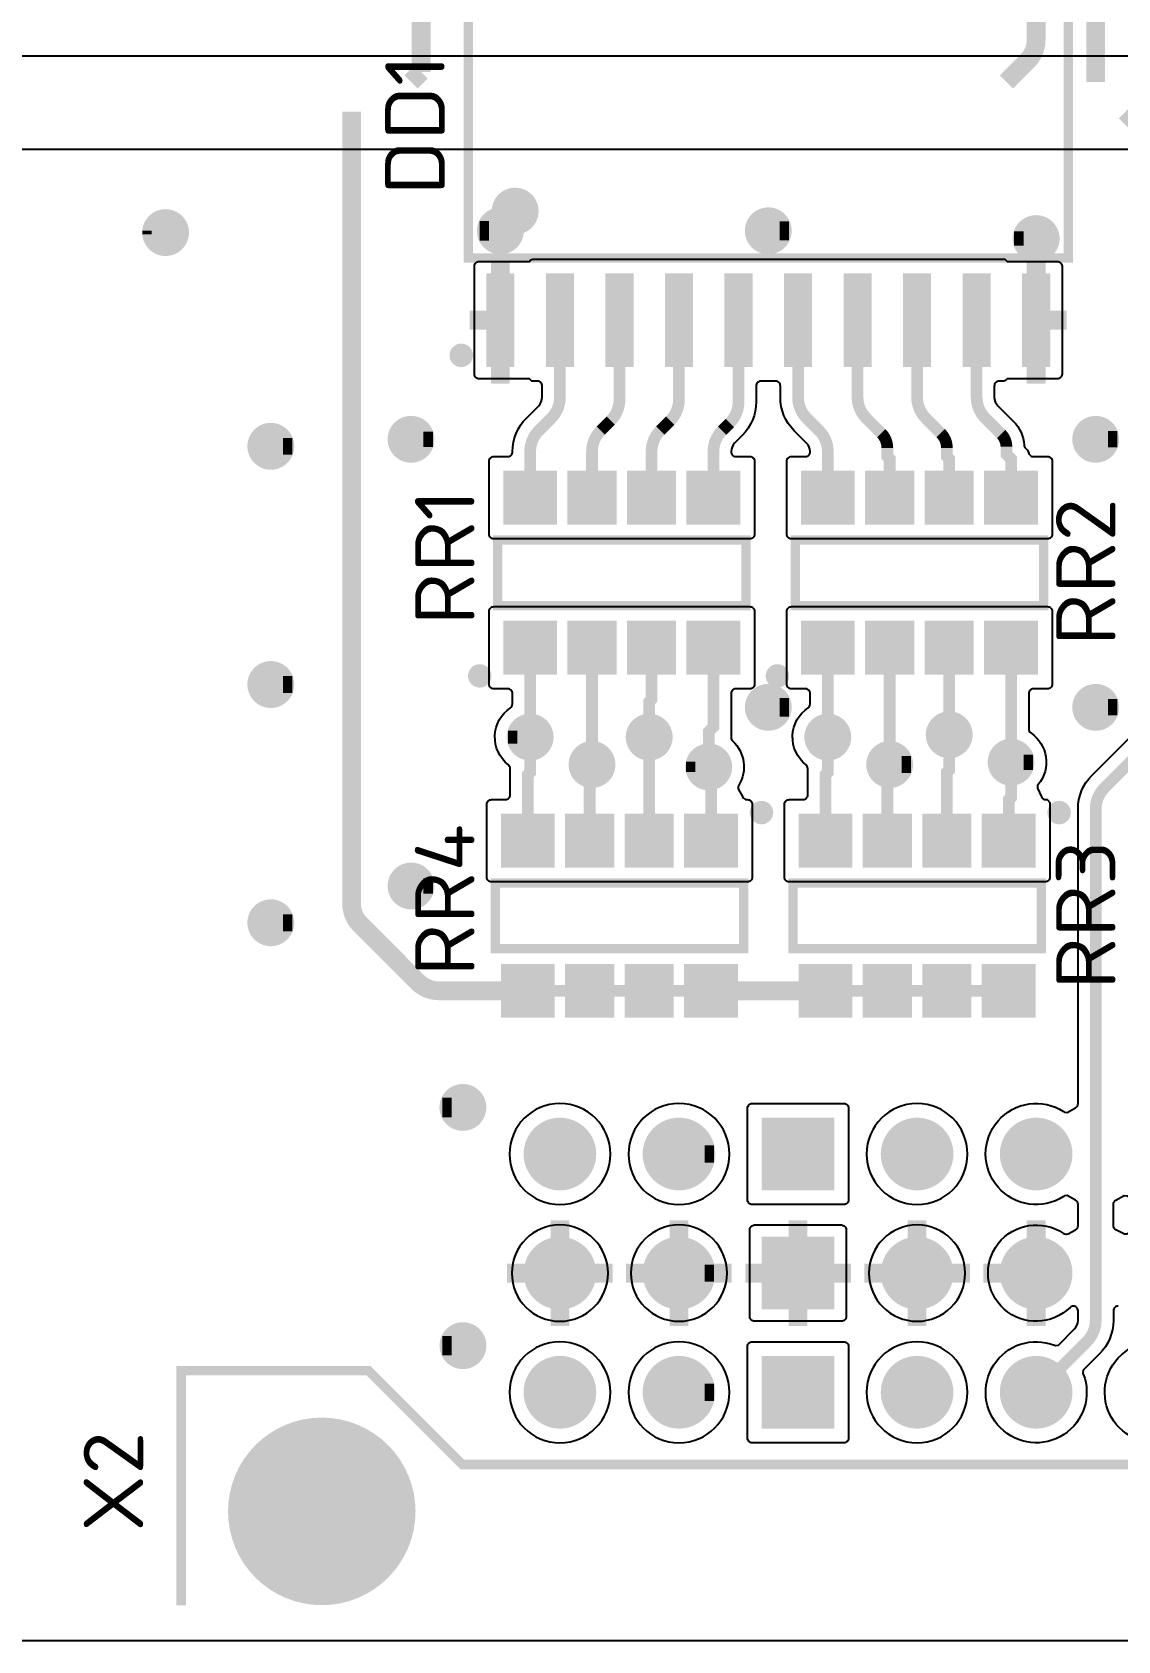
# Model space of a CAD drawing. Header units: millimetres. Extents: x 370 to 969, y -3056 to -2888.
# Drawn here: x 868.42 to 891.58, y -3056 to -3021.7 of the extents above; entities that cross this region are included whole.
import ezdxf
from ezdxf.enums import TextEntityAlignment as Align

# ---------------------------------------------------------------- set-up
doc = ezdxf.new("R2010")
doc.units = ezdxf.units.MM
doc.layers.add('UPDATE', color=7, linetype='Continuous')
doc.styles.get("Standard").update_dxf_attribs({"font": 'txt.shx'})

msp = doc.modelspace()

# ---------------------------------------------------------------- linework, layer by layer
at = {"layer": 'UPDATE', "color": 9}
msp.add_lwpolyline([(969, -3056), (735.75, -3056), (735.75, -2896), (969, -2896)], close=True, dxfattribs=at)
for points, const_width in [([(891.11, -2991.01), (891.11, -3022.76)], 0.4), ([(876.72, -3022.545), (876.72, -3018.95)], 0.4), ([(890.525, -3026.515), (877.725, -3026.515), (877.725, -3019.865), (890.525, -3019.865), (890.525, -3026.515)], 0.2), ([(889.205, -3022.76), (889.654, -3022.311)], 0.4), ([(876.505, -3022.76), (876.72, -3022.545)], 0.4), ([(892.38, -3024.03), (891.745, -3023.395)], 0.4), ([(871.07, -3026.319), (871.07, -3025.625)], 0.2), ([(871.27, -3026.371), (871.27, -3025.573)], 0.2), ([(871.47, -3026.317), (871.47, -3025.627)], 0.2), ([(878.07, -3026.145), (878.07, -3025.725)], 0.2), ([(878.27, -3026.309), (878.27, -3025.561)], 0.2), ([(878.47, -3026.33), (878.47, -3025.54)], 0.2), ([(878.67, -3026.238), (878.67, -3025.632)], 0.2), ([(883.87, -3026.243), (883.87, -3025.627)], 0.2), ([(884.07, -3026.331), (884.07, -3025.539)], 0.2), ([(884.27, -3026.307), (884.27, -3025.563)], 0.2), ([(884.47, -3026.137), (884.47, -3025.733)], 0.2), ([(889.67, -3026.462), (889.67, -3025.738)], 0.2), ([(889.87, -3026.498), (889.87, -3025.702)], 0.2), ([(890.07, -3026.427), (890.07, -3025.773)], 0.2), ([(870.87, -3026.011), (870.87, -3025.933)], 0.2), ([(889.47, -3026.251), (889.47, -3025.949)], 0.2), ([(878.41, -3027.84), (878.41, -3026.488)], 0.4), ([(889.84, -3027.84), (889.84, -3026.488)], 0.4), ([(878.27, -3028.74), (878.27, -3026.94)], 0.2), ([(878.47, -3028.74), (878.47, -3026.94)], 0.2), ([(879.67, -3028.74), (879.67, -3026.94)], 0.2), ([(879.87, -3028.74), (879.87, -3026.94)], 0.2), ([(880.87, -3028.74), (880.87, -3026.94)], 0.2), ([(881.07, -3028.74), (881.07, -3026.94)], 0.2), ([(882.07, -3028.74), (882.07, -3026.94)], 0.2), ([(882.27, -3028.74), (882.27, -3026.94)], 0.2), ([(883.47, -3028.74), (883.47, -3026.94)], 0.2), ([(883.67, -3028.74), (883.67, -3026.94)], 0.2), ([(884.67, -3028.74), (884.67, -3026.94)], 0.2), ([(884.87, -3028.74), (884.87, -3026.94)], 0.2), ([(885.87, -3028.74), (885.87, -3026.94)], 0.2), ([(886.07, -3028.74), (886.07, -3026.94)], 0.2), ([(887.27, -3028.74), (887.27, -3026.94)], 0.2), ([(887.47, -3028.74), (887.47, -3026.94)], 0.2), ([(888.47, -3028.74), (888.47, -3026.94)], 0.2), ([(888.67, -3028.74), (888.67, -3026.94)], 0.2), ([(889.67, -3028.74), (889.67, -3026.94)], 0.2), ([(889.87, -3028.74), (889.87, -3026.94)], 0.2), ([(878.41, -3027.84), (877.758, -3027.84)], 0.4), ([(878.41, -3029.192), (878.41, -3027.84)], 0.4), ([(890.492, -3027.84), (889.84, -3027.84)], 0.4), ([(889.84, -3029.192), (889.84, -3027.84)], 0.4), ([(873.27, -3030.846), (873.27, -3030.212)], 0.2), ([(873.47, -3030.926), (873.47, -3030.132)], 0.2), ([(873.67, -3030.896), (873.67, -3030.162)], 0.2), ([(876.27, -3030.703), (876.27, -3030.057)], 0.2), ([(876.47, -3030.778), (876.47, -3029.982)], 0.2), ([(876.67, -3030.744), (876.67, -3030.016)], 0.2), ([(876.87, -3030.543), (876.87, -3030.217)], 0.2), ([(890.87, -3030.7), (890.87, -3030.06)], 0.2), ([(891.07, -3030.777), (891.07, -3029.983)], 0.2), ([(891.27, -3030.746), (891.27, -3030.014)], 0.2), ([(891.47, -3030.554), (891.47, -3030.206)], 0.2), ([(873.87, -3030.709), (873.87, -3030.349)], 0.2), ([(878.67, -3032.1), (878.67, -3031.15)], 0.2), ([(878.87, -3032.1), (878.87, -3031.15)], 0.2), ([(879.07, -3032.1), (879.07, -3031.15)], 0.2), ([(879.27, -3032.1), (879.27, -3031.15)], 0.2), ([(879.47, -3032.1), (879.47, -3031.15)], 0.2), ([(880.07, -3032.1), (880.07, -3031.15)], 0.2), ([(880.27, -3032.1), (880.27, -3031.15)], 0.2), ([(880.47, -3032.1), (880.47, -3031.15)], 0.2), ([(880.67, -3032.1), (880.67, -3031.15)], 0.2), ([(881.27, -3032.1), (881.27, -3031.15)], 0.2), ([(881.47, -3032.1), (881.47, -3031.15)], 0.2), ([(881.67, -3032.1), (881.67, -3031.15)], 0.2), ([(881.87, -3032.1), (881.87, -3031.15)], 0.2), ([(882.67, -3032.1), (882.67, -3031.15)], 0.2), ([(882.87, -3032.1), (882.87, -3031.15)], 0.2), ([(883.07, -3032.1), (883.07, -3031.15)], 0.2), ([(883.27, -3032.1), (883.27, -3031.15)], 0.2), ([(885.07, -3032.1), (885.07, -3031.15)], 0.2), ([(885.27, -3032.1), (885.27, -3031.15)], 0.2), ([(885.47, -3032.1), (885.47, -3031.15)], 0.2), ([(885.67, -3032.1), (885.67, -3031.15)], 0.2), ([(885.87, -3032.1), (885.87, -3031.15)], 0.2), ([(886.47, -3032.1), (886.47, -3031.15)], 0.2), ([(886.67, -3032.1), (886.67, -3031.15)], 0.2), ([(886.87, -3032.1), (886.87, -3031.15)], 0.2), ([(887.07, -3032.1), (887.07, -3031.15)], 0.2), ([(887.67, -3032.1), (887.67, -3031.15)], 0.2), ([(887.87, -3032.1), (887.87, -3031.15)], 0.2), ([(888.07, -3032.1), (888.07, -3031.15)], 0.2), ([(888.27, -3032.1), (888.27, -3031.15)], 0.2), ([(888.87, -3032.1), (888.87, -3031.15)], 0.2), ([(889.07, -3032.1), (889.07, -3031.15)], 0.2), ([(889.27, -3032.1), (889.27, -3031.15)], 0.2), ([(889.47, -3032.1), (889.47, -3031.15)], 0.2), ([(889.67, -3032.1), (889.67, -3031.15)], 0.2), ([(883.65, -3033.925), (878.35, -3033.925), (878.35, -3032.525), (883.65, -3032.525), (883.65, -3033.925)], 0.2), ([(890, -3033.925), (884.7, -3033.925), (884.7, -3032.525), (890, -3032.525), (890, -3033.925)], 0.2), ([(878.67, -3035.3), (878.67, -3034.35)], 0.2), ([(878.87, -3035.3), (878.87, -3034.35)], 0.2), ([(879.07, -3035.3), (879.07, -3034.35)], 0.2), ([(879.27, -3035.3), (879.27, -3034.35)], 0.2), ([(879.47, -3035.3), (879.47, -3034.35)], 0.2), ([(880.07, -3035.3), (880.07, -3034.35)], 0.2), ([(880.27, -3035.3), (880.27, -3034.35)], 0.2), ([(880.47, -3035.3), (880.47, -3034.35)], 0.2), ([(880.67, -3035.3), (880.67, -3034.35)], 0.2), ([(881.27, -3035.3), (881.27, -3034.35)], 0.2), ([(881.47, -3035.3), (881.47, -3034.35)], 0.2), ([(881.67, -3035.3), (881.67, -3034.35)], 0.2), ([(881.87, -3035.3), (881.87, -3034.35)], 0.2), ([(882.67, -3035.3), (882.67, -3034.35)], 0.2), ([(882.87, -3035.3), (882.87, -3034.35)], 0.2), ([(883.07, -3035.3), (883.07, -3034.35)], 0.2), ([(883.27, -3035.3), (883.27, -3034.35)], 0.2), ([(885.07, -3035.3), (885.07, -3034.35)], 0.2), ([(885.27, -3035.3), (885.27, -3034.35)], 0.2), ([(885.47, -3035.3), (885.47, -3034.35)], 0.2), ([(885.67, -3035.3), (885.67, -3034.35)], 0.2), ([(885.87, -3035.3), (885.87, -3034.35)], 0.2), ([(886.47, -3035.3), (886.47, -3034.35)], 0.2), ([(886.67, -3035.3), (886.67, -3034.35)], 0.2), ([(886.87, -3035.3), (886.87, -3034.35)], 0.2), ([(887.07, -3035.3), (887.07, -3034.35)], 0.2), ([(887.67, -3035.3), (887.67, -3034.35)], 0.2), ([(887.87, -3035.3), (887.87, -3034.35)], 0.2), ([(888.07, -3035.3), (888.07, -3034.35)], 0.2), ([(888.27, -3035.3), (888.27, -3034.35)], 0.2), ([(888.87, -3035.3), (888.87, -3034.35)], 0.2), ([(889.07, -3035.3), (889.07, -3034.35)], 0.2), ([(889.27, -3035.3), (889.27, -3034.35)], 0.2), ([(889.47, -3035.3), (889.47, -3034.35)], 0.2), ([(889.67, -3035.3), (889.67, -3034.35)], 0.2), ([(879.045, -3034.825), (879.045, -3036.73)], 0.25), ([(880.365, -3034.825), (880.365, -3037.315)], 0.25), ([(881.635, -3034.825), (881.635, -3035.928), (881.585, -3035.978), (881.585, -3036.73)], 0.25), ([(882.955, -3034.825), (882.955, -3036.513), (882.855, -3036.613), (882.855, -3037.365)], 0.25), ([(885.395, -3034.825), (885.395, -3036.73)], 0.25), ([(886.715, -3034.825), (886.715, -3037.315)], 0.25), ([(887.985, -3034.825), (887.985, -3036.68)], 0.25), ([(889.305, -3034.825), (889.305, -3037.265)], 0.25), ([(873.27, -3035.926), (873.27, -3035.292)], 0.2), ([(873.47, -3036.006), (873.47, -3035.212)], 0.2), ([(873.67, -3035.976), (873.67, -3035.242)], 0.2), ([(873.87, -3035.789), (873.87, -3035.429)], 0.2), ([(884.07, -3036.491), (884.07, -3035.699)], 0.2), ([(884.27, -3036.467), (884.27, -3035.723)], 0.2), ([(891.07, -3036.492), (891.07, -3035.698)], 0.2), ([(891.27, -3036.461), (891.27, -3035.729)], 0.2), ([(883.87, -3036.403), (883.87, -3035.787)], 0.2), ([(884.47, -3036.297), (884.47, -3035.893)], 0.2), ([(890.87, -3036.415), (890.87, -3035.775)], 0.2), ([(891.47, -3036.269), (891.47, -3035.921)], 0.2), ([(878.87, -3037.089), (878.87, -3036.371)], 0.2), ([(879.07, -3037.129), (879.07, -3036.331)], 0.2), ([(879.27, -3037.06), (879.27, -3036.4)], 0.2), ([(881.47, -3037.113), (881.47, -3036.347)], 0.2), ([(881.67, -3037.12), (881.67, -3036.34)], 0.2), ([(885.27, -3037.109), (885.27, -3036.351)], 0.2), ([(885.47, -3037.122), (885.47, -3036.338)], 0.2), ([(887.87, -3037.063), (887.87, -3036.297)], 0.2), ([(888.07, -3037.07), (888.07, -3036.29)], 0.2), ([(888.27, -3036.96), (888.27, -3036.4)], 0.2), ([(878.67, -3036.869), (878.67, -3036.591)], 0.2), ([(878.995, -3038.94), (878.995, -3037.532), (879.045, -3037.482), (879.045, -3036.73)], 0.25), ([(881.27, -3036.976), (881.27, -3036.484)], 0.2), ([(881.585, -3038.94), (881.585, -3036.73)], 0.25), ([(881.87, -3037.01), (881.87, -3036.45)], 0.2), ([(885.07, -3036.963), (885.07, -3036.497)], 0.2), ([(885.345, -3038.94), (885.345, -3037.532), (885.395, -3037.482), (885.395, -3036.73)], 0.25), ([(885.67, -3037.02), (885.67, -3036.44)], 0.2), ([(887.67, -3036.926), (887.67, -3036.434)], 0.2), ([(887.935, -3038.94), (887.935, -3037.482), (887.985, -3037.432), (887.985, -3036.68)], 0.25), ([(880.07, -3037.585), (880.07, -3037.045)], 0.2), ([(880.27, -3037.703), (880.27, -3036.927)], 0.2), ([(880.47, -3037.7), (880.47, -3036.93)], 0.2), ([(880.67, -3037.573), (880.67, -3037.057)], 0.2), ([(882.67, -3037.719), (882.67, -3037.011)], 0.2), ([(882.87, -3037.764), (882.87, -3036.966)], 0.2), ([(883.07, -3037.702), (883.07, -3037.028)], 0.2), ([(886.47, -3037.631), (886.47, -3036.999)], 0.2), ([(886.67, -3037.712), (886.67, -3036.918)], 0.2), ([(886.87, -3037.683), (886.87, -3036.947)], 0.2), ([(889.07, -3037.588), (889.07, -3036.942)], 0.2), ([(889.27, -3037.663), (889.27, -3036.867)], 0.2), ([(889.47, -3037.629), (889.47, -3036.901)], 0.2), ([(889.67, -3037.428), (889.67, -3037.102)], 0.2), ([(880.315, -3038.94), (880.315, -3037.365), (880.365, -3037.315)], 0.25), ([(882.47, -3037.473), (882.47, -3037.257)], 0.2), ([(882.905, -3038.94), (882.905, -3037.415), (882.855, -3037.365)], 0.25), ([(886.665, -3038.94), (886.665, -3037.365), (886.715, -3037.315)], 0.25), ([(887.07, -3037.499), (887.07, -3037.131)], 0.2), ([(889.255, -3038.94), (889.255, -3038.067), (889.305, -3038.017), (889.305, -3037.265)], 0.25), ([(878.67, -3039.415), (878.67, -3038.465)], 0.2), ([(878.87, -3039.415), (878.87, -3038.465)], 0.2), ([(879.07, -3039.415), (879.07, -3038.465)], 0.2), ([(879.27, -3039.415), (879.27, -3038.465)], 0.2), ([(879.47, -3039.415), (879.47, -3038.465)], 0.2), ([(880.07, -3039.415), (880.07, -3038.465)], 0.2), ([(880.27, -3039.415), (880.27, -3038.465)], 0.2), ([(880.47, -3039.415), (880.47, -3038.465)], 0.2), ([(880.67, -3039.415), (880.67, -3038.465)], 0.2), ([(881.27, -3039.415), (881.27, -3038.465)], 0.2), ([(881.47, -3039.415), (881.47, -3038.465)], 0.2), ([(881.67, -3039.415), (881.67, -3038.465)], 0.2), ([(881.87, -3039.415), (881.87, -3038.465)], 0.2), ([(882.47, -3039.415), (882.47, -3038.465)], 0.2), ([(882.67, -3039.415), (882.67, -3038.465)], 0.2), ([(882.87, -3039.415), (882.87, -3038.465)], 0.2), ([(883.07, -3039.415), (883.07, -3038.465)], 0.2), ([(883.27, -3039.415), (883.27, -3038.465)], 0.2), ([(884.87, -3039.415), (884.87, -3038.465)], 0.2), ([(885.07, -3039.415), (885.07, -3038.465)], 0.2), ([(885.27, -3039.415), (885.27, -3038.465)], 0.2), ([(885.47, -3039.415), (885.47, -3038.465)], 0.2), ([(885.67, -3039.415), (885.67, -3038.465)], 0.2), ([(886.27, -3039.415), (886.27, -3038.465)], 0.2), ([(886.47, -3039.415), (886.47, -3038.465)], 0.2), ([(886.67, -3039.415), (886.67, -3038.465)], 0.2), ([(886.87, -3039.415), (886.87, -3038.465)], 0.2), ([(887.07, -3039.415), (887.07, -3038.465)], 0.2), ([(887.67, -3039.415), (887.67, -3038.465)], 0.2), ([(887.87, -3039.415), (887.87, -3038.465)], 0.2), ([(888.07, -3039.415), (888.07, -3038.465)], 0.2), ([(888.27, -3039.415), (888.27, -3038.465)], 0.2), ([(888.87, -3039.415), (888.87, -3038.465)], 0.2), ([(889.07, -3039.415), (889.07, -3038.465)], 0.2), ([(889.27, -3039.415), (889.27, -3038.465)], 0.2), ([(889.47, -3039.415), (889.47, -3038.465)], 0.2), ([(889.67, -3039.415), (889.67, -3038.465)], 0.2), ([(876.47, -3040.303), (876.47, -3039.507)], 0.2), ([(876.27, -3040.228), (876.27, -3039.582)], 0.2), ([(876.67, -3040.269), (876.67, -3039.541)], 0.2), ([(876.87, -3040.068), (876.87, -3039.742)], 0.2), ([(878.3, -3039.84), (883.6, -3039.84), (883.6, -3041.24), (878.3, -3041.24), (878.3, -3039.84)], 0.2), ([(884.65, -3039.84), (889.95, -3039.84), (889.95, -3041.24), (884.65, -3041.24), (884.65, -3039.84)], 0.2), ([(873.27, -3041.006), (873.27, -3040.372)], 0.2), ([(873.47, -3041.086), (873.47, -3040.292)], 0.2), ([(873.67, -3041.056), (873.67, -3040.322)], 0.2), ([(873.87, -3040.869), (873.87, -3040.509)], 0.2), ([(878.67, -3042.615), (878.67, -3041.665)], 0.2), ([(878.87, -3042.615), (878.87, -3041.665)], 0.2), ([(879.07, -3042.615), (879.07, -3041.665)], 0.2), ([(879.27, -3042.615), (879.27, -3041.665)], 0.2), ([(879.47, -3042.615), (879.47, -3041.665)], 0.2), ([(880.07, -3042.615), (880.07, -3041.665)], 0.2), ([(880.27, -3042.615), (880.27, -3041.665)], 0.2), ([(880.47, -3042.615), (880.47, -3041.665)], 0.2), ([(880.67, -3042.615), (880.67, -3041.665)], 0.2), ([(881.27, -3042.615), (881.27, -3041.665)], 0.2), ([(881.47, -3042.615), (881.47, -3041.665)], 0.2), ([(881.67, -3042.615), (881.67, -3041.665)], 0.2), ([(881.87, -3042.615), (881.87, -3041.665)], 0.2), ([(882.47, -3042.615), (882.47, -3041.665)], 0.2), ([(882.67, -3042.615), (882.67, -3041.665)], 0.2), ([(882.87, -3042.615), (882.87, -3041.665)], 0.2), ([(883.07, -3042.615), (883.07, -3041.665)], 0.2), ([(883.27, -3042.615), (883.27, -3041.665)], 0.2), ([(884.87, -3042.615), (884.87, -3041.665)], 0.2), ([(885.07, -3042.615), (885.07, -3041.665)], 0.2), ([(885.27, -3042.615), (885.27, -3041.665)], 0.2), ([(885.47, -3042.615), (885.47, -3041.665)], 0.2), ([(885.67, -3042.615), (885.67, -3041.665)], 0.2), ([(886.27, -3042.615), (886.27, -3041.665)], 0.2), ([(886.47, -3042.615), (886.47, -3041.665)], 0.2), ([(886.67, -3042.615), (886.67, -3041.665)], 0.2), ([(886.87, -3042.615), (886.87, -3041.665)], 0.2), ([(887.07, -3042.615), (887.07, -3041.665)], 0.2), ([(887.67, -3042.615), (887.67, -3041.665)], 0.2), ([(887.87, -3042.615), (887.87, -3041.665)], 0.2), ([(888.07, -3042.615), (888.07, -3041.665)], 0.2), ([(888.27, -3042.615), (888.27, -3041.665)], 0.2), ([(888.87, -3042.615), (888.87, -3041.665)], 0.2), ([(889.07, -3042.615), (889.07, -3041.665)], 0.2), ([(889.27, -3042.615), (889.27, -3041.665)], 0.2), ([(889.47, -3042.615), (889.47, -3041.665)], 0.2), ([(889.67, -3042.615), (889.67, -3041.665)], 0.2), ([(878.995, -3042.14), (880.315, -3042.14)], 0.25), ([(880.315, -3042.14), (881.585, -3042.14)], 0.25), ([(881.585, -3042.14), (882.905, -3042.14)], 0.25), ([(882.905, -3042.14), (885.345, -3042.14)], 0.4), ([(885.345, -3042.14), (886.665, -3042.14)], 0.25), ([(886.665, -3042.14), (887.935, -3042.14)], 0.25), ([(887.935, -3042.14), (889.255, -3042.14)], 0.25), ([(877.47, -3045), (877.47, -3044.252)], 0.2), ([(877.67, -3045.021), (877.67, -3044.231)], 0.2), ([(877.27, -3044.836), (877.27, -3044.416)], 0.2), ([(877.87, -3044.929), (877.87, -3044.323)], 0.2), ([(879.47, -3046.261), (879.47, -3044.979)], 0.2), ([(879.67, -3046.294), (879.67, -3044.946)], 0.2), ([(879.87, -3046.267), (879.87, -3044.973)], 0.2), ([(882.07, -3046.278), (882.07, -3044.962)], 0.2), ([(882.27, -3046.293), (882.27, -3044.947)], 0.2), ([(882.47, -3046.246), (882.47, -3044.994)], 0.2), ([(884.27, -3046.295), (884.27, -3044.945)], 0.2), ([(884.47, -3046.295), (884.47, -3044.945)], 0.2), ([(884.67, -3046.295), (884.67, -3044.945)], 0.2), ([(884.87, -3046.295), (884.87, -3044.945)], 0.2), ([(885.07, -3046.295), (885.07, -3044.945)], 0.2), ([(885.27, -3046.295), (885.27, -3044.945)], 0.2), ([(887.07, -3046.254), (887.07, -3044.986)], 0.2), ([(887.27, -3046.294), (887.27, -3044.946)], 0.2), ([(887.47, -3046.273), (887.47, -3044.967)], 0.2), ([(889.67, -3046.273), (889.67, -3044.967)], 0.2), ([(889.87, -3046.294), (889.87, -3044.946)], 0.2), ([(890.07, -3046.254), (890.07, -3044.986)], 0.2), ([(879.07, -3045.909), (879.07, -3045.331)], 0.2), ([(879.27, -3046.156), (879.27, -3045.084)], 0.2), ([(880.07, -3046.17), (880.07, -3045.07)], 0.2), ([(880.27, -3045.947), (880.27, -3045.293)], 0.2), ([(881.67, -3046.011), (881.67, -3045.229)], 0.2), ([(881.87, -3046.197), (881.87, -3045.043)], 0.2), ([(882.67, -3046.123), (882.67, -3045.117)], 0.2), ([(886.87, -3046.14), (886.87, -3045.1)], 0.2), ([(887.67, -3046.184), (887.67, -3045.056)], 0.2), ([(887.87, -3045.981), (887.87, -3045.259)], 0.2), ([(889.27, -3045.981), (889.27, -3045.259)], 0.2), ([(889.47, -3046.184), (889.47, -3045.056)], 0.2), ([(890.27, -3046.14), (890.27, -3045.1)], 0.2), ([(882.869, -3045.803), (882.869, -3045.437)], 0.2), ([(886.67, -3045.862), (886.67, -3045.378)], 0.2), ([(890.47, -3045.862), (890.47, -3045.378)], 0.2), ([(879.68, -3048.16), (879.68, -3047.033)], 0.4), ([(882.22, -3048.16), (882.22, -3047.033)], 0.4), ([(884.76, -3048.16), (884.76, -3047.033)], 0.4), ([(887.3, -3048.16), (887.3, -3047.033)], 0.4), ([(889.84, -3048.16), (889.84, -3047.033)], 0.4), ([(879.27, -3048.696), (879.27, -3047.624)], 0.2), ([(879.47, -3048.801), (879.47, -3047.519)], 0.2), ([(879.67, -3048.834), (879.67, -3047.486)], 0.2), ([(879.87, -3048.807), (879.87, -3047.513)], 0.2), ([(880.07, -3048.71), (880.07, -3047.61)], 0.2), ([(881.87, -3048.737), (881.87, -3047.583)], 0.2), ([(882.07, -3048.818), (882.07, -3047.502)], 0.2), ([(882.27, -3048.833), (882.27, -3047.487)], 0.2), ([(882.47, -3048.786), (882.47, -3047.534)], 0.2), ([(882.67, -3048.663), (882.67, -3047.657)], 0.2), ([(884.27, -3048.835), (884.27, -3047.485)], 0.2), ([(884.47, -3048.835), (884.47, -3047.485)], 0.2), ([(884.67, -3048.835), (884.67, -3047.485)], 0.2), ([(884.87, -3048.835), (884.87, -3047.485)], 0.2), ([(885.07, -3048.835), (885.07, -3047.485)], 0.2), ([(885.27, -3048.835), (885.27, -3047.485)], 0.2), ([(886.87, -3048.68), (886.87, -3047.64)], 0.2), ([(887.07, -3048.794), (887.07, -3047.526)], 0.2), ([(887.27, -3048.834), (887.27, -3047.486)], 0.2), ([(887.47, -3048.813), (887.47, -3047.507)], 0.2), ([(887.67, -3048.724), (887.67, -3047.596)], 0.2), ([(889.47, -3048.724), (889.47, -3047.596)], 0.2), ([(889.67, -3048.813), (889.67, -3047.507)], 0.2), ([(889.87, -3048.834), (889.87, -3047.486)], 0.2), ([(890.07, -3048.794), (890.07, -3047.526)], 0.2), ([(890.27, -3048.68), (890.27, -3047.64)], 0.2), ([(879.68, -3048.16), (878.553, -3048.16)], 0.4), ([(879.07, -3048.449), (879.07, -3047.871)], 0.2), ([(880.807, -3048.16), (879.68, -3048.16)], 0.4), ([(879.68, -3049.287), (879.68, -3048.16)], 0.4), ([(880.27, -3048.487), (880.27, -3047.833)], 0.2), ([(882.22, -3048.16), (881.093, -3048.16)], 0.4), ([(881.67, -3048.551), (881.67, -3047.769)], 0.2), ([(883.347, -3048.16), (882.22, -3048.16)], 0.4), ([(882.22, -3049.287), (882.22, -3048.16)], 0.4), ([(882.869, -3048.343), (882.869, -3047.977)], 0.2), ([(884.76, -3048.16), (883.633, -3048.16)], 0.4), ([(885.887, -3048.16), (884.76, -3048.16)], 0.4), ([(884.76, -3049.287), (884.76, -3048.16)], 0.4), ([(887.3, -3048.16), (886.173, -3048.16)], 0.4), ([(886.67, -3048.402), (886.67, -3047.918)], 0.2), ([(888.427, -3048.16), (887.3, -3048.16)], 0.4), ([(887.3, -3049.287), (887.3, -3048.16)], 0.4), ([(887.87, -3048.521), (887.87, -3047.799)], 0.2), ([(889.84, -3048.16), (888.713, -3048.16)], 0.4), ([(889.27, -3048.521), (889.27, -3047.799)], 0.2), ([(889.84, -3049.287), (889.84, -3048.16)], 0.4), ([(890.47, -3048.402), (890.47, -3047.918)], 0.2), ([(877.47, -3050.08), (877.47, -3049.332)], 0.2), ([(877.67, -3050.101), (877.67, -3049.311)], 0.2), ([(877.87, -3050.01), (877.87, -3049.402)], 0.2), ([(877.27, -3049.915), (877.27, -3049.497)], 0.2), ([(879.47, -3051.341), (879.47, -3050.059)], 0.2), ([(879.67, -3051.374), (879.67, -3050.026)], 0.2), ([(879.87, -3051.347), (879.87, -3050.053)], 0.2), ([(880.07, -3051.25), (880.07, -3050.15)], 0.2), ([(881.87, -3051.277), (881.87, -3050.123)], 0.2), ([(882.07, -3051.358), (882.07, -3050.042)], 0.2), ([(882.27, -3051.373), (882.27, -3050.027)], 0.2), ([(882.47, -3051.326), (882.47, -3050.074)], 0.2), ([(884.27, -3051.375), (884.27, -3050.025)], 0.2), ([(884.47, -3051.375), (884.47, -3050.025)], 0.2), ([(884.67, -3051.375), (884.67, -3050.025)], 0.2), ([(884.87, -3051.375), (884.87, -3050.025)], 0.2), ([(885.07, -3051.375), (885.07, -3050.025)], 0.2), ([(885.27, -3051.375), (885.27, -3050.025)], 0.2), ([(887.07, -3051.334), (887.07, -3050.066)], 0.2), ([(887.27, -3051.374), (887.27, -3050.026)], 0.2), ([(887.47, -3051.353), (887.47, -3050.047)], 0.2), ([(887.67, -3051.264), (887.67, -3050.136)], 0.2), ([(889.47, -3051.264), (889.47, -3050.136)], 0.2), ([(889.67, -3051.353), (889.67, -3050.047)], 0.2), ([(889.87, -3051.374), (889.87, -3050.026)], 0.2), ([(890.07, -3051.334), (890.07, -3050.066)], 0.2), ([(871.6, -3055.24), (871.6, -3050.24), (875.6, -3050.24), (877.6, -3052.24), (960.6, -3052.24), (962.6, -3050.24), (966.6, -3050.24), (966.6, -3055.24)], 0.2), ([(879.07, -3050.989), (879.07, -3050.411)], 0.2), ([(879.27, -3051.236), (879.27, -3050.164)], 0.2), ([(880.27, -3051.027), (880.27, -3050.373)], 0.2), ([(881.67, -3051.091), (881.67, -3050.309)], 0.2), ([(882.67, -3051.203), (882.67, -3050.197)], 0.2), ([(886.67, -3050.942), (886.67, -3050.458)], 0.2), ([(886.87, -3051.22), (886.87, -3050.18)], 0.2), ([(887.87, -3051.061), (887.87, -3050.339)], 0.2), ([(889.27, -3051.061), (889.27, -3050.339)], 0.2), ([(890.27, -3051.22), (890.27, -3050.18)], 0.2), ([(890.47, -3050.942), (890.47, -3050.458)], 0.2), ([(882.869, -3050.883), (882.869, -3050.517)], 0.2), ([(873.87, -3054.994), (873.87, -3051.486)], 0.2), ([(874.07, -3055.064), (874.07, -3051.416)], 0.2), ([(874.27, -3055.111), (874.27, -3051.369)], 0.2), ([(874.47, -3055.135), (874.47, -3051.345)], 0.2), ([(874.67, -3055.138), (874.67, -3051.342)], 0.2), ([(874.87, -3055.12), (874.87, -3051.36)], 0.2), ([(875.07, -3055.08), (875.07, -3051.4)], 0.2), ([(875.27, -3055.017), (875.27, -3051.463)], 0.2), ([(873.47, -3054.767), (873.47, -3051.713)], 0.2), ([(873.67, -3054.896), (873.67, -3051.584)], 0.2), ([(875.47, -3054.929), (875.47, -3051.551)], 0.2), ([(875.67, -3054.81), (875.67, -3051.67)], 0.2), ([(875.87, -3054.653), (875.87, -3051.827)], 0.2), ([(873.07, -3054.366), (873.07, -3052.114)], 0.2), ([(873.27, -3054.596), (873.27, -3051.884)], 0.2), ([(876.07, -3054.443), (876.07, -3052.037)], 0.2), ([(872.87, -3054.025), (872.87, -3052.455)], 0.2), ([(876.27, -3054.146), (876.27, -3052.334)], 0.2), ([(876.47, -3053.576), (876.47, -3052.904)], 0.2)]:
    msp.add_lwpolyline(points, dxfattribs=dict(at, const_width=const_width))
for points, const_width in [([(889.654, -3022.311, 0.198909), (889.84, -3021.862), (889.84, -3018.54)], 0.4), ([(875.235, -3023.395), (875.235, -3040.277, 0.198909), (875.421, -3040.726), (876.649, -3041.954, 0.198909), (877.098, -3042.14), (878.995, -3042.14)], 0.4), ([(878.725, -3025.265, 1), (878.725, -3025.765, 1), (878.725, -3025.265)], 0.5), ([(879.68, -3027.84), (879.68, -3029.482, -0.198909), (879.494, -3029.931), (879.231, -3030.194, 0.198909), (879.045, -3030.643), (879.045, -3031.625)], 0.25), ([(880.95, -3027.84), (880.95, -3029.532, -0.198909), (880.764, -3029.981), (880.551, -3030.194, 0.198909), (880.365, -3030.643), (880.365, -3031.625)], 0.25), ([(882.22, -3027.84), (882.22, -3029.532, -0.198909), (882.034, -3029.981), (881.821, -3030.194, 0.198909), (881.635, -3030.643), (881.635, -3031.625)], 0.25), ([(883.49, -3027.84), (883.49, -3029.582, -0.198909), (883.304, -3030.031), (883.141, -3030.194, 0.198909), (882.955, -3030.643), (882.955, -3031.625)], 0.25), ([(884.76, -3027.84), (884.76, -3029.482, 0.198909), (884.946, -3029.931), (885.209, -3030.194, -0.198909), (885.395, -3030.643), (885.395, -3031.625)], 0.25), ([(886.03, -3027.84), (886.03, -3029.482, 0.198909), (886.216, -3029.931), (886.535, -3030.25, -0.198928), (886.665, -3030.564), (886.665, -3030.748), (886.715, -3030.798), (886.715, -3031.625)], 0.25), ([(887.3, -3027.84), (887.3, -3029.482, 0.198909), (887.486, -3029.931), (887.805, -3030.25, -0.198928), (887.935, -3030.564), (887.935, -3030.748), (887.985, -3030.798), (887.985, -3031.625)], 0.25), ([(888.57, -3027.84), (888.57, -3029.482, 0.198909), (888.756, -3029.931), (889.093, -3030.268, -0.198983), (889.205, -3030.539), (889.205, -3030.698), (889.305, -3030.798), (889.305, -3031.625)], 0.25), ([(877.575, -3028.465, 1), (877.575, -3028.715, 1), (877.575, -3028.465)], 0.25), ([(893.015, -3034.825), (893.015, -3035.832, -0.198909), (892.829, -3036.281), (891.296, -3037.814, 0.198909), (891.11, -3038.263), (891.11, -3049.167, -0.198909), (890.924, -3049.616), (889.84, -3050.7)], 0.25), ([(877.97, -3035.3, 1), (877.97, -3035.55, 1), (877.97, -3035.3)], 0.25), ([(884.32, -3035.3, 1), (884.32, -3035.55, 1), (884.32, -3035.3)], 0.25), ([(883.98, -3038.215, 1), (883.98, -3038.465, 1), (883.98, -3038.215)], 0.25), ([(890.33, -3038.215, 1), (890.33, -3038.465, 1), (890.33, -3038.215)], 0.25)]:
    msp.add_lwpolyline(points, format="xyb", dxfattribs=dict(at, const_width=const_width))
for points in [[(827.57, -3021.7, 0.414214), (828.07, -3022.2), (904.07, -3022.2, -0.414214), (904.57, -3022.7), (904.57, -3023.7, -0.414214), (904.07, -3024.2), (828.07, -3024.2, 0.414214), (827.57, -3024.7)], [(891.587, -3048.861, 0.414214), (891.487, -3048.961), (891.487, -3049.168, -0.198675), (891.191, -3049.883), (890.846, -3050.227), (890.834, -3050.284), (890.845, -3050.312, -4.72695), (890.228, -3049.695), (890.256, -3049.706), (890.313, -3049.694), (890.657, -3049.349, 0.198823), (890.733, -3049.167), (890.733, -3048.961, 0.414214), (890.633, -3048.861), (890.613, -3048.861), (890.577, -3048.876), (890.563, -3048.89, -2.123337), (890.42, -3047.313, 0.277838), (890.523, -3047.319), (890.68, -3047.236, 0.276456), (890.733, -3047.148), (890.733, -3046.692, 0.272442), (890.681, -3046.605), (890.502, -3046.507), (890.447, -3046.51), (890.425, -3046.525, -1.837142), (890.425, -3044.715), (890.447, -3044.73), (890.502, -3044.733), (890.681, -3044.635, 0.272442), (890.733, -3044.548), (890.733, -3038.262, -0.198675), (891.029, -3037.547), (892.562, -3036.014, 0.198823)], [(893.385, -3050.312, -4.72695), (892.768, -3049.695)]]:
    msp.add_lwpolyline(points, format="xyb", dxfattribs=at)
at = {"layer": 'UPDATE', "color": 9, "const_width": 0.2}
for points in [[(871.668, -3025.972, 1), (870.868, -3025.972, 1)], [(878.81, -3025.935, 1), (878.01, -3025.935, 1)], [(884.525, -3025.935, 1), (883.725, -3025.935, 1)], [(890.24, -3026.1, 1), (889.44, -3026.1, 1)], [(873.913, -3030.529, 1), (873.113, -3030.529, 1)], [(876.905, -3030.38, 1), (876.105, -3030.38, 1)], [(891.51, -3030.38, 1), (890.71, -3030.38, 1)], [(873.913, -3035.609, 1), (873.113, -3035.609, 1)], [(884.525, -3036.095, 1), (883.725, -3036.095, 1)], [(891.51, -3036.095, 1), (890.71, -3036.095, 1)], [(879.445, -3036.73, 1), (878.645, -3036.73, 1)], [(881.985, -3036.73, 1), (881.185, -3036.73, 1)], [(885.795, -3036.73, 1), (884.995, -3036.73, 1)], [(888.385, -3036.68, 1), (887.585, -3036.68, 1)], [(880.765, -3037.315, 1), (879.965, -3037.315, 1)], [(883.255, -3037.365, 1), (882.455, -3037.365, 1)], [(887.115, -3037.315, 1), (886.315, -3037.315, 1)], [(889.705, -3037.265, 1), (888.905, -3037.265, 1)], [(876.905, -3039.905, 1), (876.105, -3039.905, 1)], [(873.913, -3040.689, 1), (873.113, -3040.689, 1)], [(878.01, -3044.626, 1), (877.21, -3044.626, 1)], [(880.355, -3045.62, 1), (879.005, -3045.62, 1)], [(882.895, -3045.62, 1), (881.545, -3045.62, 1)], [(887.975, -3045.62, 1), (886.625, -3045.62, 1)], [(890.515, -3045.62, 1), (889.165, -3045.62, 1)], [(880.355, -3048.16, 1), (879.005, -3048.16, 1)], [(882.895, -3048.16, 1), (881.545, -3048.16, 1)], [(887.975, -3048.16, 1), (886.625, -3048.16, 1)], [(890.515, -3048.16, 1), (889.165, -3048.16, 1)], [(878.011, -3049.706, 1), (877.211, -3049.706, 1)], [(880.355, -3050.7, 1), (879.005, -3050.7, 1)], [(882.895, -3050.7, 1), (881.545, -3050.7, 1)], [(887.975, -3050.7, 1), (886.625, -3050.7, 1)], [(890.515, -3050.7, 1), (889.165, -3050.7, 1)], [(876.5, -3053.24, 1), (872.7, -3053.24, 1)]]:
    msp.add_lwpolyline(points, format="xyb", close=True, dxfattribs=at)
at = {"layer": 'UPDATE', "color": 9}
for points in [[(884.383, -3029.483), (884.383, -3029.242, 0.414214), (884.283, -3029.142), (883.967, -3029.142, 0.414214), (883.867, -3029.242), (883.867, -3029.583, -0.198675), (883.571, -3030.298), (883.408, -3030.461, 0.198823), (883.332, -3030.643), (883.332, -3030.648, 0.414214), (883.432, -3030.748), (883.732, -3030.748, -0.414214), (883.832, -3030.848), (883.832, -3032.402, -0.414214), (883.732, -3032.502), (878.268, -3032.502, -0.414214), (878.168, -3032.402), (878.168, -3030.848, -0.414214), (878.268, -3030.748), (878.568, -3030.748, 0.414214), (878.668, -3030.648), (878.668, -3030.642, -0.198675), (878.964, -3029.927), (879.227, -3029.664, 0.198823), (879.303, -3029.482), (879.303, -3029.242, 0.414214), (879.203, -3029.142), (879.078, -3029.142), (879.028, -3029.092), (877.958, -3029.092, -0.414214), (877.858, -3028.992), (877.858, -3026.688, -0.414214), (877.958, -3026.588), (879.028, -3026.588), (879.049, -3026.567, -0.196755), (879.119, -3026.538), (889.172, -3026.538), (889.222, -3026.588), (890.292, -3026.588, -0.414214), (890.392, -3026.688), (890.392, -3028.992, -0.414214), (890.292, -3029.092), (889.222, -3029.092), (889.201, -3029.113, -0.196755), (889.131, -3029.142), (889.047, -3029.142, 0.414214), (888.947, -3029.242), (888.947, -3029.482, 0.198823), (889.023, -3029.664), (889.36, -3030.001, -0.187016), (889.581, -3030.504), (889.581, -3030.505, 0.183927), (889.61, -3030.57), (889.653, -3030.613, -0.196755), (889.682, -3030.683), (889.682, -3030.69), (889.74, -3030.748), (890.082, -3030.748, -0.414214), (890.182, -3030.848), (890.182, -3032.402, -0.414214), (890.082, -3032.502), (884.618, -3032.502, -0.414214), (884.518, -3032.402), (884.518, -3030.848, -0.414214), (884.618, -3030.748), (884.918, -3030.748, 0.414214), (885.018, -3030.648), (885.018, -3030.643, 0.198823), (884.942, -3030.461), (884.679, -3030.198, -0.198675)], [(883.496, -3037.758), (883.481, -3037.782), (883.48, -3037.835), (883.579, -3038.012, 0.272894), (883.667, -3038.063), (883.682, -3038.063, -0.414214), (883.782, -3038.163), (883.782, -3039.717, -0.414214), (883.682, -3039.817), (878.218, -3039.817, -0.414214), (878.118, -3039.717), (878.118, -3038.163, -0.414214), (878.218, -3038.063), (878.518, -3038.063, 0.414214), (878.618, -3037.963), (878.618, -3037.399, 0.228205), (878.58, -3037.321, -0.508166), (878.624, -3036.107, 0.249121), (878.668, -3036.024), (878.668, -3035.802, 0.414214), (878.568, -3035.702), (878.268, -3035.702, -0.414214), (878.168, -3035.602), (878.168, -3034.048, -0.414214), (878.268, -3033.948), (883.732, -3033.948, -0.414214), (883.832, -3034.048), (883.832, -3035.602, -0.414214), (883.732, -3035.702), (883.432, -3035.702, 0.414214), (883.332, -3035.802), (883.332, -3036.738, 0.210382), (883.364, -3036.812, -0.358418)], [(889.89, -3037.737), (889.872, -3037.76), (889.865, -3037.817), (889.956, -3038.006, 0.288873), (890.046, -3038.063), (890.074, -3038.063), (890.132, -3038.121), (890.132, -3039.717, -0.414214), (890.032, -3039.817), (884.568, -3039.817, -0.414214), (884.468, -3039.717), (884.468, -3038.163, -0.414214), (884.568, -3038.063), (884.868, -3038.063, 0.414214), (884.968, -3037.963), (884.968, -3037.399, 0.228205), (884.93, -3037.321, -0.508166), (884.974, -3036.107, 0.249121), (885.018, -3036.024), (885.018, -3035.802, 0.414214), (884.918, -3035.702), (884.618, -3035.702, -0.414214), (884.518, -3035.602), (884.518, -3034.048, -0.414214), (884.618, -3033.948), (890.082, -3033.948, -0.414214), (890.182, -3034.048), (890.182, -3035.602, -0.414214), (890.082, -3035.702), (889.782, -3035.702, 0.414214), (889.682, -3035.802), (889.682, -3036.559, 0.249137), (889.726, -3036.642, -0.439156)], [(879.68, -3044.543, 1), (879.68, -3046.697, 1)], [(882.22, -3044.543, 1), (882.22, -3046.697, 1)], [(885.837, -3044.643), (885.837, -3046.597, -0.414214), (885.737, -3046.697), (883.783, -3046.697, -0.414214), (883.683, -3046.597), (883.683, -3044.643, -0.414214), (883.783, -3044.543), (885.737, -3044.543, -0.414214)], [(887.3, -3044.543, 1), (887.3, -3046.697, 1)], [(892.983, -3047.329), (892.96, -3047.313, 0.309572), (891.8, -3047.313), (891.777, -3047.329), (891.722, -3047.332), (891.54, -3047.236, -0.278907), (891.487, -3047.147), (891.487, -3046.693, -0.275), (891.539, -3046.605), (891.718, -3046.507), (891.772, -3046.509), (891.795, -3046.525, 0.295065), (892.965, -3046.525), (892.988, -3046.509), (893.042, -3046.507), (893.221, -3046.605, -0.275), (893.273, -3046.693), (893.273, -3047.147, -0.278907), (893.22, -3047.236), (893.038, -3047.332)], [(879.68, -3047.133, 1), (879.68, -3049.187, 1)], [(882.22, -3047.133, 1), (882.22, -3049.187, 1)], [(885.787, -3047.233), (885.787, -3049.087, -0.414214), (885.687, -3049.187), (883.833, -3049.187, -0.414214), (883.733, -3049.087), (883.733, -3047.233, -0.414214), (883.833, -3047.133), (885.687, -3047.133, -0.414214)], [(887.3, -3047.133, 1), (887.3, -3049.187, 1)], [(879.68, -3049.623, 1), (879.68, -3051.777, 1)], [(882.22, -3049.623, 1), (882.22, -3051.777, 1)], [(885.837, -3049.723), (885.837, -3051.677, -0.414214), (885.737, -3051.777), (883.783, -3051.777, -0.414214), (883.683, -3051.677), (883.683, -3049.723, -0.414214), (883.783, -3049.623), (885.737, -3049.623, -0.414214)], [(887.3, -3049.623, 1), (887.3, -3051.777, 1)]]:
    msp.add_lwpolyline(points, format="xyb", close=True, dxfattribs=at)
at = {"layer": 'UPDATE', "color": 9, "const_width": 0.2}
for points in [[(878.61, -3028.74), (878.21, -3028.74), (878.21, -3026.94), (878.61, -3026.94)], [(879.88, -3028.74), (879.48, -3028.74), (879.48, -3026.94), (879.88, -3026.94)], [(881.15, -3028.74), (880.75, -3028.74), (880.75, -3026.94), (881.15, -3026.94)], [(882.42, -3028.74), (882.02, -3028.74), (882.02, -3026.94), (882.42, -3026.94)], [(883.69, -3028.74), (883.29, -3028.74), (883.29, -3026.94), (883.69, -3026.94)], [(884.96, -3028.74), (884.56, -3028.74), (884.56, -3026.94), (884.96, -3026.94)], [(886.23, -3028.74), (885.83, -3028.74), (885.83, -3026.94), (886.23, -3026.94)], [(887.5, -3028.74), (887.1, -3028.74), (887.1, -3026.94), (887.5, -3026.94)], [(888.77, -3028.74), (888.37, -3028.74), (888.37, -3026.94), (888.77, -3026.94)], [(890.04, -3028.74), (889.64, -3028.74), (889.64, -3026.94), (890.04, -3026.94)], [(879.52, -3032.1), (878.57, -3032.1), (878.57, -3031.15), (879.52, -3031.15)], [(880.79, -3032.1), (879.94, -3032.1), (879.94, -3031.15), (880.79, -3031.15)], [(882.06, -3032.1), (881.21, -3032.1), (881.21, -3031.15), (882.06, -3031.15)], [(883.43, -3032.1), (882.48, -3032.1), (882.48, -3031.15), (883.43, -3031.15)], [(885.87, -3032.1), (884.92, -3032.1), (884.92, -3031.15), (885.87, -3031.15)], [(887.14, -3032.1), (886.29, -3032.1), (886.29, -3031.15), (887.14, -3031.15)], [(888.41, -3032.1), (887.56, -3032.1), (887.56, -3031.15), (888.41, -3031.15)], [(889.78, -3032.1), (888.83, -3032.1), (888.83, -3031.15), (889.78, -3031.15)], [(879.52, -3035.3), (878.57, -3035.3), (878.57, -3034.35), (879.52, -3034.35)], [(880.79, -3035.3), (879.94, -3035.3), (879.94, -3034.35), (880.79, -3034.35)], [(882.06, -3035.3), (881.21, -3035.3), (881.21, -3034.35), (882.06, -3034.35)], [(883.43, -3035.3), (882.48, -3035.3), (882.48, -3034.35), (883.43, -3034.35)], [(885.87, -3035.3), (884.92, -3035.3), (884.92, -3034.35), (885.87, -3034.35)], [(887.14, -3035.3), (886.29, -3035.3), (886.29, -3034.35), (887.14, -3034.35)], [(888.41, -3035.3), (887.56, -3035.3), (887.56, -3034.35), (888.41, -3034.35)], [(889.78, -3035.3), (888.83, -3035.3), (888.83, -3034.35), (889.78, -3034.35)], [(879.47, -3039.415), (878.52, -3039.415), (878.52, -3038.465), (879.47, -3038.465)], [(880.74, -3039.415), (879.89, -3039.415), (879.89, -3038.465), (880.74, -3038.465)], [(882.01, -3039.415), (881.16, -3039.415), (881.16, -3038.465), (882.01, -3038.465)], [(883.38, -3039.415), (882.43, -3039.415), (882.43, -3038.465), (883.38, -3038.465)], [(885.82, -3039.415), (884.87, -3039.415), (884.87, -3038.465), (885.82, -3038.465)], [(887.09, -3039.415), (886.24, -3039.415), (886.24, -3038.465), (887.09, -3038.465)], [(888.36, -3039.415), (887.51, -3039.415), (887.51, -3038.465), (888.36, -3038.465)], [(889.73, -3039.415), (888.78, -3039.415), (888.78, -3038.465), (889.73, -3038.465)], [(879.47, -3042.615), (878.52, -3042.615), (878.52, -3041.665), (879.47, -3041.665)], [(880.74, -3042.615), (879.89, -3042.615), (879.89, -3041.665), (880.74, -3041.665)], [(882.01, -3042.615), (881.16, -3042.615), (881.16, -3041.665), (882.01, -3041.665)], [(883.38, -3042.615), (882.43, -3042.615), (882.43, -3041.665), (883.38, -3041.665)], [(885.82, -3042.615), (884.87, -3042.615), (884.87, -3041.665), (885.82, -3041.665)], [(887.09, -3042.615), (886.24, -3042.615), (886.24, -3041.665), (887.09, -3041.665)], [(888.36, -3042.615), (887.51, -3042.615), (887.51, -3041.665), (888.36, -3041.665)], [(889.73, -3042.615), (888.78, -3042.615), (888.78, -3041.665), (889.73, -3041.665)], [(885.435, -3046.295), (884.085, -3046.295), (884.085, -3044.945), (885.435, -3044.945)], [(885.435, -3048.835), (884.085, -3048.835), (884.085, -3047.485), (885.435, -3047.485)], [(885.435, -3051.375), (884.085, -3051.375), (884.085, -3050.025), (885.435, -3050.025)]]:
    msp.add_lwpolyline(points, close=True, dxfattribs=at)

# ---------------------------------------------------------------- texts
at = {"layer": 'UPDATE', "color": 9, "width": 1.019685}
for s, p in [('DD1', (877.222, -3023.67)), ('RR1', (877.858, -3032.892)), ('RR2', (891.532, -3033.21)), ('RR4', (877.858, -3040.206)), ('RR3', (891.532, -3040.524)), ('X2', (870.79, -3052.605))]:
    msp.add_text(s, height=1.27, rotation=90, dxfattribs=at).set_placement(p, align=Align.CENTER)

doc.saveas('drawing.dxf')
